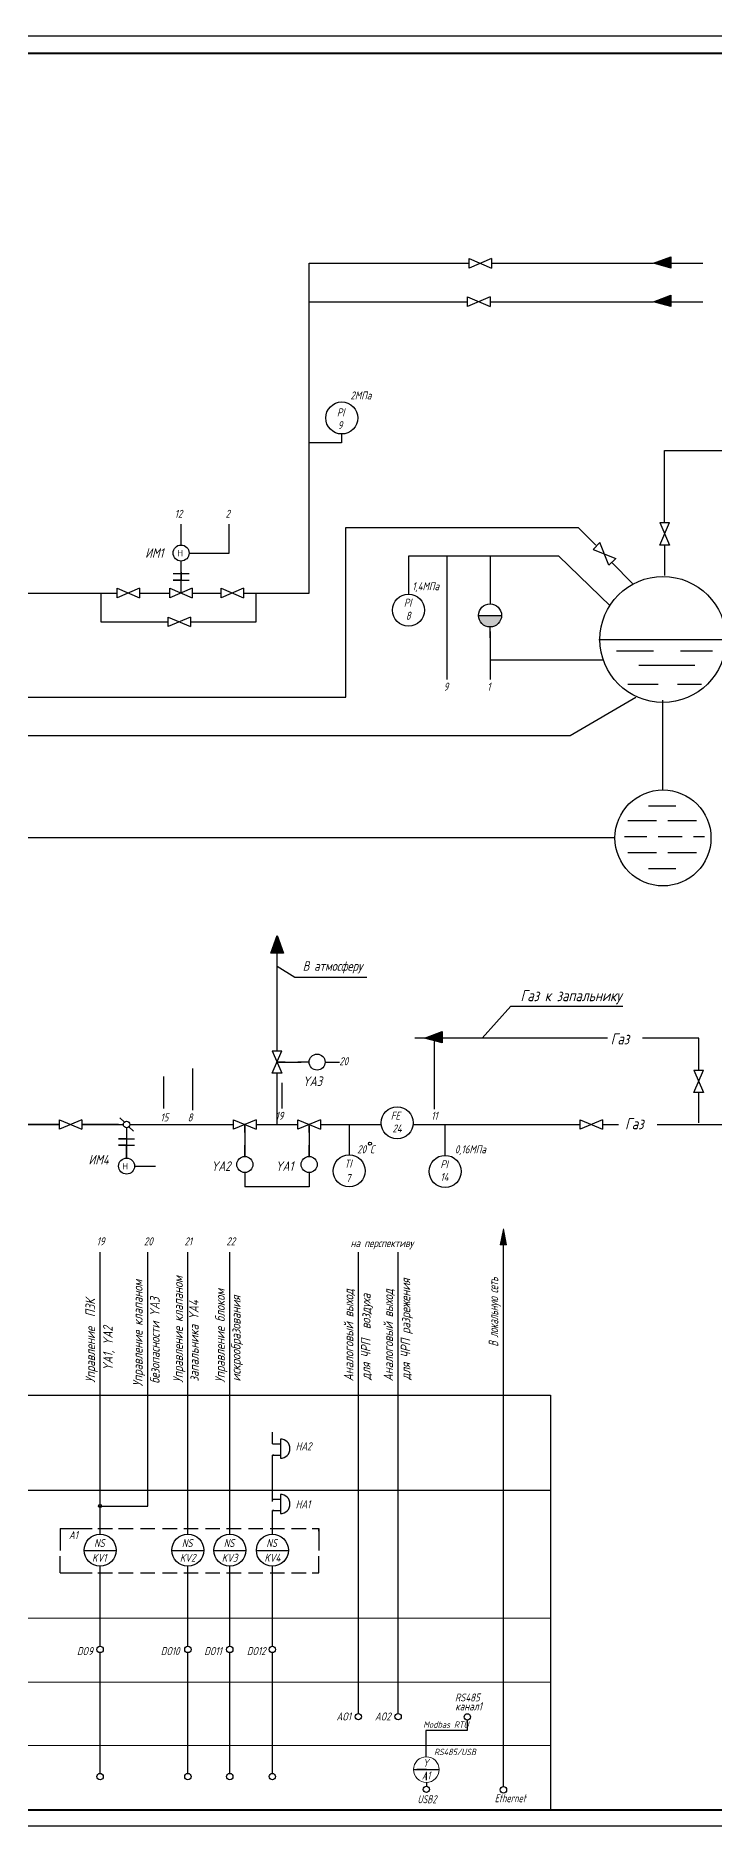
# Model space of a CAD drawing. Extents: x -24 to 944, y 1 to 596.
# Drawn here: x 369 to 581, y 1 to 560 of the extents above; entities that cross this region are included whole.
import ezdxf

# ---------------------------------------------------------------- set-up
doc = ezdxf.new("R2010")
doc.units = 0
doc.header["$LTSCALE"] = 20
doc.header["$MEASUREMENT"] = 0
doc.linetypes.add('HIDDEN', pattern=[0.375, 0.25, -0.125])
doc.layers.get('0').update_dxf_attribs({"linetype": 'CONTINUOUS'})
doc.layers.add('1', color=7, linetype='CONTINUOUS')
doc.layers.add('тонкие', color=7, linetype='CONTINUOUS', lineweight=20)
doc.styles.add('ROMANC', font='', dxfattribs={"oblique": 15, "height": 3})
doc.styles.get("Standard").update_dxf_attribs({"font": '', "oblique": 15, "height": 2.5})
doc.styles.add('TXT', font='ROMANC.SHX', dxfattribs={"height": 4})
doc.styles.get('ROMANC').set_extended_font_data('GOST type A')
doc.styles.get('Standard').set_extended_font_data('GOST type A')

msp = doc.modelspace()

# ---------------------------------------------------------------- hatches: boundary and pattern name
h = msp.add_hatch(color=256)
h.paths.add_polyline_path([(513.97, 182.57), (514.97, 182.57), (514.97, 187.57)])
h.paths.add_polyline_path([(514.97, 182.57), (515.97, 182.57), (514.97, 187.57), (514.97, 187.57)])
at = {"layer": '1', "linetype": 'Continuous'}
msp.add_hatch(color=7, dxfattribs=at).paths.add_polyline_path([(507.19, 379.19, 1), (514.39, 379.19)])

# ---------------------------------------------------------------- linework, layer by layer
at = {"color": 7, "lineweight": 40}
for p, q in [((0, 554.82), (773.83, 554.85, 0.97)), ((724.09, 6, -0.03), (0, 6))]:
    msp.add_line(p, q, dxfattribs=at)
for p, q in [((515, 13.32, 1), (515, 182.61, 1)), ((490.77, 30.89, 1), (490.77, 22.68, 1)), ((486.9, 18.68, 1), (494.9, 18.68, 1)), ((490.9, 18.68, 1), (487.97, 18.68, 1)), ((490.84, 17.75, 1), (490.84, 15.42, 1)), ((490.9, 14.68, 1), (490.9, 13.5, 1))]:
    msp.add_line(p, q)
at = {"color": 7}
for p, q in [((0, 135.66), (529.72, 135.66)), ((0, 105.97), (529.72, 105.97)), ((0, 6), (724.09, 6, 0.97))]:
    msp.add_line(p, q, dxfattribs=at)
at = {"color": 0, "linetype": 'Continuous'}
for p, q in [((442.81, 120.43, 0.91), (445.31, 120.43, 0.91)), ((445.31, 121.93, 0.91), (445.31, 115.93, 0.91)), ((442.81, 116.93, 0.91), (445.31, 116.93, 0.91)), ((443.31, 116.93, 0.91), (442.81, 116.93, 0.91)), ((442.81, 103.14, 0.91), (445.31, 103.14, 0.91)), ((445.31, 104.64, 0.91), (445.31, 98.64, 0.91)), ((442.81, 99.64, 0.91), (445.31, 99.64, 0.91)), ((443.31, 99.64, 0.91), (442.81, 99.64, 0.91))]:
    msp.add_line(p, q, dxfattribs=at)
at = {"color": 0, "linetype": 'ByBlock'}
for p, q in [((20.03, 65.88), (529.72, 66.05)), ((33.35, 45.92), (529.72, 46.09)), ((20.03, 25.95), (529.72, 26.33))]:
    msp.add_line(p, q, dxfattribs=at)
at = {"color": 0, "linetype": 'Continuous'}
for centre in [(389, 56.21, 0.42), (416.42, 56.21, 0.42), (429.51, 56.21, 0.42), (442.81, 56.21, 0.42), (469.67, 35.21, 1.42), (482.07, 35.21, 1.42), (389, 16.49, 0.42), (416.42, 16.49, 0.42), (429.51, 16.49, 0.42), (442.81, 16.49, 0.42)]:
    msp.add_circle(centre, 1, dxfattribs=at)
at = {"color": 7, "linetype": 'Continuous'}
for centre in [(503.69, 35.13, 1), (490.9, 12.5, 1), (514.98, 12.36, 1)]:
    msp.add_circle(centre, 1, dxfattribs=at)
at = {"color": 0, "linetype": 'Continuous'}
for centre in [(445.31, 118.93, 0.91), (445.31, 101.64, 0.91)]:
    msp.add_arc(centre, 3, 270, 90, dxfattribs=at)
at = {"layer": '1', "color": 7, "linetype": 'Continuous'}
for p, q in [((-24.5, 560.25, 1), (779.06, 560.25, 0.97)), ((454.29, 386.19, 1), (454.29, 489.19, 1)), ((454.29, 489.19, 1), (504.29, 489.19, 1)), ((511.29, 490.69, 1), (504.29, 487.69, 1)), ((504.29, 490.69, 1), (511.29, 487.69, 1)), ((504.29, 487.69, 1), (504.29, 490.69, 1)), ((511.29, 490.69, 1), (511.29, 487.69, 1)), ((511.29, 489.19, 1), (520.79, 489.19, 1)), ((517.88, 489.19, 1), (561.79, 489.19, 1)), ((561.79, 489.19, 1), (567.29, 491.19, 1)), ((567.29, 487.69, 1), (561.79, 489.19, 1)), ((567.29, 491.19, 1), (567.29, 487.69, 1)), ((567.29, 489.19, 1), (577.29, 489.19, 1)), ((454.29, 477.19, 1), (503.79, 477.19, 1)), ((503.79, 475.69, 1), (503.79, 478.69, 1)), ((503.79, 478.69, 1), (510.79, 475.69, 1)), ((510.79, 478.69, 1), (503.79, 475.69, 1)), ((510.79, 478.69, 1), (510.79, 475.69, 1)), ((510.79, 477.19, 1), (520.79, 477.19, 1)), ((517.88, 477.19, 1), (561.79, 477.19, 1)), ((561.79, 477.19, 1), (567.29, 479.19, 1)), ((567.29, 475.69, 1), (561.79, 477.19, 1)), ((567.29, 479.19, 1), (567.29, 475.69, 1)), ((567.29, 477.19, 1), (577.29, 477.19, 1)), ((464.45, 433.09, 1), (454.29, 433.09, 1)), ((464.45, 435.87, 1), (464.45, 433.09, 1)), ((565.29, 408.19, 1), (565.29, 430.69, 1)), ((565.29, 430.69, 1), (586.29, 430.69, 1)), ((414.29, 401.19, 1), (414.29, 407.69, 1)), ((429.29, 398.69, 1), (429.29, 407.69, 1)), ((465.79, 353.69, 1), (465.79, 406.69, 1)), ((465.79, 406.69, 1), (538.29, 406.69, 1)), ((538.29, 406.69, 1), (543.79, 401.19, 1)), ((563.79, 408.19, 1), (566.79, 401.19, 1)), ((563.79, 401.19, 1), (566.79, 408.19, 1)), ((563.79, 408.19, 1), (566.79, 408.19, 1)), ((416.79, 398.69, 1), (429.29, 398.69, 1)), ((532.29, 397.69, 1), (485.29, 397.69, 1)), ((485.29, 397.69, 1), (485.29, 385.85, 1)), ((497.29, 397.69, 1), (497.29, 359.19, 1)), ((510.79, 397.69, 1), (510.79, 384.19, 1)), ((548.29, 382.19, 1), (532.29, 397.69, 1)), ((542.96, 399.81, 1), (545.08, 401.93, 1)), ((542.96, 399.81, 1), (550.03, 396.98, 1)), ((547.91, 394.86, 1), (545.08, 401.93, 1)), ((566.79, 401.19, 1), (563.79, 401.19, 1)), ((565.29, 401.19, 1), (565.29, 391.69, 1)), ((416.79, 392.19, 1), (411.79, 392.19, 1)), ((414.29, 386.19, 1), (414.29, 396.19, 1)), ((414.29, 392.69, 1), (414.29, 390.19, 1)), ((550.03, 396.98, 1), (547.91, 394.86, 1)), ((548.79, 395.69, 1), (555.29, 389.19, 1)), ((262.79, 386.19, 1), (394.29, 386.19, 1)), ((389.29, 386.19, 1), (389.29, 377.19, 1)), ((394.29, 384.69, 1), (394.29, 387.69, 1)), ((394.29, 387.69, 1), (401.29, 384.69, 1)), ((401.29, 387.69, 1), (394.29, 384.69, 1)), ((401.29, 387.69, 1), (401.29, 384.69, 1)), ((401.29, 386.19, 1), (410.79, 386.19, 1)), ((410.79, 384.69, 1), (410.79, 387.69, 1)), ((410.79, 387.69, 1), (417.79, 384.69, 1)), ((417.79, 387.69, 1), (410.79, 384.69, 1)), ((414.29, 390.19, 1), (411.79, 390.19, 1)), ((411.79, 390.19, 1), (416.79, 390.19, 1)), ((417.79, 387.69, 1), (417.79, 384.69, 1)), ((417.79, 386.19, 1), (426.79, 386.19, 1)), ((433.79, 387.69, 1), (426.79, 384.69, 1)), ((426.79, 387.69, 1), (433.79, 384.69, 1)), ((426.79, 384.69, 1), (426.79, 387.69, 1)), ((433.79, 387.69, 1), (433.79, 384.69, 1)), ((433.79, 386.19, 1), (454.29, 386.19, 1)), ((437.79, 377.19, 1), (437.79, 386.19, 1)), ((510.79, 385.19, 1), (510.79, 383.19, 1)), ((510.79, 383.69, 1), (510.79, 382.79, 1)), ((389.29, 377.19, 1), (410.29, 377.19, 1)), ((417.29, 378.69, 1), (410.29, 375.69, 1)), ((410.29, 378.69, 1), (417.29, 375.69, 1)), ((410.29, 375.69, 1), (410.29, 378.69, 1)), ((417.29, 378.69, 1), (417.29, 375.69, 1)), ((417.29, 377.19, 1), (437.79, 377.19, 1)), ((507.19, 379.19, 1), (514.39, 379.19, 1)), ((510.79, 374.69, 1), (510.79, 375.69, 1)), ((510.79, 372.19, 1), (510.79, 375.59, 1)), ((510.79, 374.19, 1), (510.79, 363.69, 1)), ((544.79, 371.69, 1), (584.29, 371.69, 1)), ((546.29, 365.19, 1), (510.79, 365.19, 1)), ((510.79, 365.19, 1), (510.79, 359.19, 1)), ((550.29, 368.19, 1), (561.79, 368.19, 1)), ((557.29, 363.69, 1), (574.79, 363.69, 1)), ((570.29, 368.19, 1), (580.29, 368.19, 1)), ((190.29, 353.69, 1), (445.46, 353.69, 1)), ((436.79, 353.69, 1), (465.79, 353.69, 1)), ((535.79, 341.69, 1), (556.29, 353.69, 1)), ((553.79, 357.69, 1), (563.29, 357.69, 1)), ((564.79, 324.69, 1), (564.79, 352.69, 1)), ((569.29, 357.69, 1), (576.79, 357.69, 1)), ((191.79, 341.69, 1), (535.79, 341.69, 1)), ((560.29, 319.69, 1), (568.79, 319.69, 1)), ((553.79, 315.19, 1), (562.79, 315.19, 1)), ((566.29, 315.19, 1), (575.29, 315.19, 1)), ((549.79, 309.69, 1), (188.79, 309.69, 1)), ((552.79, 310.19, 1), (559.79, 310.19, 1)), ((563.29, 310.19, 1), (570.79, 310.19, 1)), ((574.29, 310.19, 1), (577.79, 310.19, 1)), ((553.79, 305.19, 1), (562.79, 305.19, 1)), ((566.29, 305.19, 1), (575.29, 305.19, 1)), ((560.29, 300.19, 1), (568.79, 300.19, 1)), ((442.29, 273.69, 1), (444.29, 279.19, 1)), ((442.79, 273.69, 1), (444.29, 279.19, 1)), ((444.29, 279.19, 1), (446.29, 273.69, 1)), ((444.29, 273.69, 1), (442.29, 273.69, 1)), ((446.29, 273.69, 1), (442.79, 273.69, 1)), ((444.29, 243.19, 1), (444.29, 273.69, 1)), ((444.29, 269.69, 1), (449.79, 266.19, 1)), ((449.79, 266.19, 1), (472.29, 266.19, 1)), ((517.29, 257.19, 1), (508.29, 247.19, 1)), ((517.29, 257.19, 1), (552.29, 257.19, 1)), ((549.79, 257.19, 1), (552.29, 257.19, 1)), ((493.79, 247.19, 1), (487.29, 247.19, 1)), ((490.29, 247.19, 1), (495.79, 249.19, 1)), ((495.79, 245.69, 1), (490.29, 247.19, 1)), ((493.35, 246.15, 1), (493.35, 225.47, 1)), ((547.45, 247.19, 1), (494.29, 247.19, 1)), ((495.79, 249.19, 1), (495.79, 245.69, 1)), ((575.95, 247.19, 1), (558.45, 247.19, 1)), ((575.95, 237.19, 1), (575.95, 247.19, 1)), ((442.79, 243.19, 1), (445.79, 236.19, 1)), ((442.79, 236.19, 1), (445.79, 243.19, 1)), ((442.79, 243.19, 1), (445.79, 243.19, 1)), ((408.85, 235.15, 1), (408.85, 225.15, 1)), ((417.85, 237.65, 1), (417.85, 224.65, 1)), ((445.79, 236.19, 1), (442.79, 236.19, 1)), ((446.79, 239.69, 1), (444.29, 239.69, 1)), ((444.29, 220.19, 1), (444.29, 236.19, 1)), ((444.79, 239.69, 1), (451.79, 239.69, 1)), ((454.29, 239.69, 1), (450.79, 239.69, 1)), ((459.29, 239.69, 1), (463.79, 239.69, 1)), ((461.79, 239.69, 1), (462.29, 239.69, 1)), ((493.35, 236.07, 1), (493.35, 226.15, 1)), ((574.45, 237.19, 1), (577.45, 237.19, 1)), ((574.45, 230.19, 1), (577.45, 237.19, 1)), ((574.45, 237.19, 1), (577.45, 230.19, 1)), ((445.77, 233.15, 1), (445.77, 225.15, 1)), ((577.45, 230.19, 1), (574.45, 230.19, 1)), ((575.95, 220.69, 1), (575.95, 230.19, 1)), ((493.35, 225.97, 1), (493.35, 224.97, 1)), ((376.29, 220.19, 1), (347.79, 220.19, 1)), ((348.79, 220.19, 1), (375.79, 220.19, 1)), ((372.29, 220.19, 1), (376.29, 220.19, 1)), ((376.29, 220.19, 1), (375.79, 220.19, 1)), ((376.29, 218.69, 1), (376.29, 221.69, 1)), ((376.29, 221.69, 1), (383.29, 218.69, 1)), ((383.29, 221.69, 1), (376.29, 218.69, 1)), ((383.29, 221.69, 1), (383.29, 218.69, 1)), ((393.29, 220.19, 1), (383.29, 220.19, 1)), ((383.29, 220.19, 1), (396.29, 220.19, 1)), ((394.79, 220.19, 1), (383.29, 220.19, 1)), ((396.58, 220.9, 1), (395.17, 222.31, 1)), ((397.29, 219.19, 1), (397.29, 215.69, 1)), ((397.29, 219.19, 1), (397.29, 209.69, 1)), ((398, 219.48, 1), (399.41, 218.07, 1)), ((398.29, 220.19, 1), (408.29, 220.19, 1)), ((407.29, 220.19, 1), (430.71, 220.19, 1)), ((437.71, 221.69, 1), (430.71, 218.69, 1)), ((430.71, 221.69, 1), (437.71, 218.69, 1)), ((430.71, 218.69, 1), (430.71, 221.69, 1)), ((434.21, 217.69, 1), (434.21, 220.19, 1)), ((434.21, 219.69, 1), (434.21, 215.69, 1)), ((434.21, 219.19, 1), (434.21, 210.19, 1)), ((437.71, 221.69, 1), (437.71, 218.69, 1)), ((437.71, 220.19, 1), (450.8, 220.19, 1)), ((457.8, 221.69, 1), (450.8, 218.69, 1)), ((450.8, 221.69, 1), (457.8, 218.69, 1)), ((450.8, 218.69, 1), (450.8, 221.69, 1)), ((454.3, 217.69, 1), (454.3, 220.19, 1)), ((454.3, 219.69, 1), (454.3, 215.69, 1)), ((454.3, 219.19, 1), (454.3, 210.19, 1)), ((457.8, 221.69, 1), (457.8, 218.69, 1)), ((457.8, 220.19, 1), (476.79, 220.19, 1)), ((466.79, 220.19, 1), (466.79, 213.19, 1)), ((466.79, 218.69, 1), (466.79, 210.69, 1)), ((486.79, 220.19, 1), (538.95, 220.19, 1)), ((496.79, 210.53, 1), (496.79, 220.19, 1)), ((534.95, 220.19, 1), (538.95, 220.19, 1)), ((545.95, 221.69, 1), (538.95, 218.69, 1)), ((538.95, 221.69, 1), (545.95, 218.69, 1)), ((538.95, 218.69, 1), (538.95, 221.69, 1)), ((545.95, 221.69, 1), (545.95, 218.69, 1)), ((545.95, 220.19, 1), (550.95, 220.19, 1)), ((562.95, 220.19, 1), (596.95, 220.19, 1)), ((394.79, 215.69, 1), (399.79, 215.69, 1)), ((397.29, 215.69, 1), (394.79, 215.69, 1)), ((394.79, 213.69, 1), (399.79, 213.69, 1)), ((397.29, 213.69, 1), (394.79, 213.69, 1)), ((397.29, 209.69, 1), (397.29, 213.69, 1)), ((434.21, 210.19, 1), (434.21, 213.69, 1)), ((454.3, 210.19, 1), (454.3, 213.69, 1)), ((399.79, 207.19, 1), (406.29, 207.19, 1)), ((434.21, 205.19, 1), (434.21, 200.69, 1)), ((454.3, 205.19, 1), (454.3, 200.69, 1)), ((454.3, 202.69, 1), (454.3, 200.69, 1)), ((454.3, 200.69, 1), (434.21, 200.69, 1)), ((389, 125, -0.29), (389, 180.35, -0.54)), ((403.92, 101.01, 1), (403.92, 180.35, 1)), ((416.42, 125, -0.29), (416.42, 180.35, -0.54)), ((429.51, 125, -0.29), (429.51, 180.35, -0.54)), ((469.67, 36.21, 1.42), (469.67, 180.35, 0.32)), ((482.07, 36.21, 0.42), (482.07, 180.35, -0.68)), ((529.72, 135.66, 1), (529.72, 6, 1)), ((389, 92.2, -0.03), (389, 128.61, -0.2)), ((416.42, 92.2, -0.04), (416.42, 127.48, -0.2)), ((429.51, 92.2, -0.04), (429.51, 127.48, -0.2)), ((442.81, 120.43, -0.18), (442.81, 124.07, -0.2)), ((442.81, 102.44, -0.11), (442.81, 116.93, -0.16)), ((388.49, 101.01, 1), (403.92, 101.01, 1)), ((442.81, 103.14, 0.91), (442.81, 102.82, 0.91)), ((442.81, 92.2, -0.07), (442.81, 99.64, -0.09)), ((376.53, 93.97, 1), (386.58, 93.97, 1)), ((376.53, 93.97, 1), (376.53, 87.14, 1)), ((388.34, 93.97, 1), (392.88, 93.97, 1)), ((394.79, 93.97, 1), (399.33, 93.97, 1)), ((401.58, 93.97, 1), (406.12, 93.97, 1)), ((408.54, 93.97, 1), (413.08, 93.97, 1)), ((415.13, 93.97, 1), (419.68, 93.97, 1)), ((421.88, 93.97, 1), (426.42, 93.97, 1)), ((428.49, 93.97, 1), (433.04, 93.97, 1)), ((435.33, 93.97, 1), (439.88, 93.97, 1)), ((442.09, 93.97, 1), (446.63, 93.97, 1)), ((448.78, 93.97, 1), (453.33, 93.97, 1)), ((455.23, 93.97, 1), (457.35, 93.97, 1)), ((457.35, 93.19, 1), (457.35, 93.97, 1)), ((457.35, 93.97, 1), (457.35, 87.14, 1)), ((376.53, 80.09, 1), (376.53, 85.31, 1)), ((383.93, 87.14, 1), (393.93, 87.14, 1)), ((411.35, 87.14, 1), (421.35, 87.14, 1)), ((424.44, 87.14, 1), (434.44, 87.14, 1)), ((437.74, 87.14, 1), (447.74, 87.14, 1)), ((457.35, 80.09, 1), (457.35, 85.31, 1)), ((376.53, 80.09, 1), (386.58, 80.09, 1)), ((388.34, 80.09, 1), (392.88, 80.09, 1)), ((389, 57.21, 0.42), (389, 82.21, -0.35)), ((394.79, 80.09, 1), (399.33, 80.09, 1)), ((401.58, 80.09, 1), (406.12, 80.09, 1)), ((408.54, 80.09, 1), (413.08, 80.09, 1)), ((415.13, 80.09, 1), (419.68, 80.09, 1)), ((416.42, 57.21, 0.42), (416.42, 82.21, -0.35)), ((421.88, 80.09, 1), (426.42, 80.09, 1)), ((428.49, 80.09, 1), (433.04, 80.09, 1)), ((429.51, 57.21, 0.42), (429.51, 82.21, -0.35)), ((435.33, 80.09, 1), (439.88, 80.09, 1)), ((442.09, 80.09, 1), (446.63, 80.09, 1)), ((442.81, 57.21, 0.42), (442.81, 82.21, -0.35)), ((448.78, 80.09, 1), (453.33, 80.09, 1)), ((455.23, 80.09, 1), (457.35, 80.09, 1)), ((389, 56.21, 0.42), (389, 56.21, 0.42)), ((389, 17.49, 1.65), (389, 55.21, 0.48)), ((416.41, 17.49, 1.65), (416.42, 55.21, 0.48)), ((429.5, 17.49, 1.65), (429.51, 55.21, 0.48)), ((442.8, 17.49, 1.65), (442.81, 55.21, 0.48)), ((503.69, 34.11, 1), (503.69, 30.89, 1)), ((503.69, 30.89, 1), (490.77, 30.89, 1)), ((389, 16.49, 0.42), (389, 16.49, 0.42)), ((693, 1, 1), (-1.5, 1, 1))]:
    msp.add_line(p, q, dxfattribs=at)
for centre, radius in [((464.47, 440.87, 1), 5), ((414.29, 398.69, 1), 2.5), ((564.79, 371.69, 1), 19.68), ((485.32, 380.85, 1), 5), ((510.79, 379.19, 1), 3.6), ((564.79, 309.69, 1), 15), ((456.79, 239.69, 1), 2.5), ((481.79, 220.69, 1), 5), ((397.29, 220.19, 1), 1), ((473.29, 214.19, 1), 0.5), ((397.29, 207.19, 1), 2.5), ((434.21, 207.69, 1), 2.5), ((454.3, 207.69, 1), 2.5), ((466.79, 205.69, 1), 5), ((496.79, 205.53, 1), 5), ((388.99, 101.01, 1), 0.5), ((389.01, 87.2, 1), 5), ((416.42, 87.2, 1), 5), ((429.51, 87.2, 1), 5), ((442.81, 87.2, 1), 5)]:
    msp.add_circle(centre, radius, dxfattribs=at)
for points in [[(567.29, 491.19, 1), (561.79, 489.19, 1), (567.29, 487.69, 1)], [(567.29, 479.19, 1), (561.79, 477.19, 1), (567.29, 475.69, 1)], [(442.79, 273.69, 1), (442.29, 273.69, 1), (444.29, 279.19, 1)], [(446.29, 273.69, 1), (444.29, 279.19, 1), (442.79, 273.69, 1)], [(495.79, 249.19, 1), (490.29, 247.19, 1), (495.79, 245.69, 1)]]:
    msp.add_solid(points, dxfattribs=at)
at = {"layer": 'тонкие', "color": 7, "linetype": 'Continuous'}
for p, q in [((514.97, 187.57, 1), (513.97, 182.57, 1)), ((514.97, 187.57, 1), (515.97, 182.57, 1)), ((513.97, 182.57, 1), (514.97, 182.57, 1)), ((514.97, 182.57, 1), (515.97, 182.57, 1))]:
    msp.add_line(p, q, dxfattribs=at)
msp.add_circle((490.9, 18.68, 1), 4, dxfattribs=at)

# ---------------------------------------------------------------- texts
at = {"color": 0, "linetype": 'Continuous', "oblique": 15}
for s, height, p in [('HA2', 2.5, (450.09, 118.41, 1)), ('HA1', 2.5, (450.09, 100.3, 1)), ('А1', 2.5, (379.25, 90.67, 1)), ('DO9', 2.5, (381.78, 54.44, 0.42)), ('DO10', 2.5, (407.94, 54.44, 0.42)), ('DO11', 2.5, (421.53, 54.44, 0.42)), ('DO12', 2.5, (434.83, 54.44, 0.42)), ('АO1', 2.5, (462.81, 34.02, 1.42)), ('AO2', 2.5, (474.83, 34.02, 1.42)), ('Modbas RTU', 2, (489.9, 31.72, 1))]:
    msp.add_text(s, height=height, dxfattribs=at).set_placement(p)
at = {"layer": '1', "color": 7, "linetype": 'Continuous', "oblique": 15}
for s, height, p in [('2МПа', 2.5, (467.18, 446.66, 1)), ('PI', 2.5, (462.97, 441.37, 1)), ('9', 2.5, (463.21, 437.37, 1)), ('12', 2.5, (412.29, 409.69, 1)), ('2', 2.5, (428.17, 409.69, 1)), ('1,4МПа', 2.5, (486.49, 387.07, 1)), ('PI', 2.5, (483.88, 381.93, 1)), ('8', 2.5, (484.46, 377.85, 1)), ('9', 2.5, (496.29, 355.69, 1)), ('1', 2.5, (509.91, 355.69, 1)), ('Газ к запальнику', 3.5, (520.29, 258.69, 1)), ('Газ', 3.5, (548.45, 245.19, 1)), ('20', 2.5, (463.71, 238.69, 1)), ('YA3', 3, (452.3, 232.19, 1)), ('19', 2.5, (443.77, 221.65, 1)), ('FE', 2.5, (479.79, 221.69, 1)), ('11', 2.5, (492.4, 221.65, 1)), ('15', 2.5, (407.85, 221.15, 1)), ('8', 2.5, (416.35, 221.15, 1)), ('Газ', 3.5, (552.95, 218.69, 1)), ('20 С', 2.5, (469.3, 211.19, 1)), ('0,16МПа', 2.5, (499.8, 211.19, 1)), ('ИМ4', 3, (385.38, 207.69, 1)), ('YA2', 3, (423.71, 205.69, 1)), ('YA1', 3, (443.8, 205.69, 1)), ('TI', 2.5, (465.29, 206.69, 1)), ('PI', 2.5, (495.29, 206.53, 1)), ('19', 2.5, (387.92, 182.43, 0.42)), ('20', 2.5, (402.69, 182.43, 0.42)), ('21', 2.5, (415.34, 182.43, 0.42)), ('22', 2.5, (428.43, 182.43, 0.42)), ('на перспективу', 2.5, (467.24, 181.88, 0.42)), ('NS', 2.5, (387.12, 88.2, 0.42)), ('NS', 2.5, (414.54, 88.2, 0.42)), ('NS', 2.5, (427.63, 88.2, 0.42)), ('NS', 2.5, (440.93, 88.2, 0.42)), ('KV1', 2.5, (386.5, 83.58, 0.42)), ('KV2', 2.5, (413.92, 83.58, 0.42)), ('KV3', 2.5, (427.01, 83.58, 0.42)), ('KV4', 2.5, (440.31, 83.58, 0.42))]:
    msp.add_text(s, height=height, dxfattribs=at).set_placement(p)
at = {"layer": '1', "color": 7, "linetype": 'Continuous', "style": 'ROMANC', "oblique": 15}
for s, p in [('ИМ1', (403.08, 397.19, 1)), ('В атмосферу', (452.29, 268.19, 1))]:
    msp.add_text(s, height=3, dxfattribs=at).set_placement(p)
at = {"layer": '1', "color": 7, "linetype": 'Continuous', "style": 'TXT'}
for p in [(413.13, 397.65, 1), (395.97, 206.15, 1)]:
    msp.add_text('H', height=2, dxfattribs=at).set_placement(p)
at = {"layer": '1', "color": 7, "linetype": 'HIDDEN', "oblique": 15}
for s, p in [('24 ', (480.29, 217.69, 1)), ('7', (465.79, 202.19, 1)), ('14', (495.29, 202.53, 1))]:
    msp.add_text(s, height=2.5, dxfattribs=at).set_placement(p)
for s, p in [('Управление клапаном  ', (402.27, 138.32, 1.64)), ('Управление клапаном', (414.87, 139.48, 1.64)), ('Управление блоком ', (427.96, 139.48, 1.64)), ('Аналоговый выход ', (468.12, 139.97, 2.64)), ('Аналоговый выход ', (480.52, 139.97, 1.64)), ('для ЧРП разрежения', (485.88, 140.4, 1.64)), ('Управление  ПЗК ', (387.45, 139.48, 1.64)), ('безопасности YA3', (407.59, 139.21, 1.64)), ('запальника YA4', (419.79, 139.91, 1.64)), ('искрообразования', (432.88, 139.91, 1.64)), ('для ЧРП  воздуха', (473.47, 140.4, 2.64)), ('YA1, YA2', (392.95, 143.23, 1.64))]:
    msp.add_text(s, height=3, rotation=90, dxfattribs=at).set_placement(p)
at = {"layer": 'тонкие', "color": 7, "linetype": 'Continuous', "oblique": 15, "width": 0.8}
msp.add_text('В локальную сеть', height=3, rotation=90, dxfattribs=at).set_placement((513.34, 150.79, 1))
at = {"layer": 'тонкие', "color": 7, "linetype": 'Continuous', "oblique": 15}
for s, height, p in [('RS485', 2.5, (499.83, 39.95, 1)), ('канал1', 2.5, (499.93, 37.18, 1)), ('RS485/USB', 2, (493.31, 23.19, 1))]:
    msp.add_text(s, height=height, dxfattribs=at).set_placement(p)
at = {"layer": 'тонкие', "color": 7, "linetype": 'Continuous', "oblique": 15, "width": 0.8}
for s, p in [('A1', (489.52, 15.59, 1)), ('Y', (489.83, 19.46, 1)), ('USB2', (488.12, 8.16, 1)), ('Ethernet', (512.25, 8.48, 1))]:
    msp.add_text(s, height=2.5, dxfattribs=at).set_placement(p)

doc.saveas('drawing.dxf')
